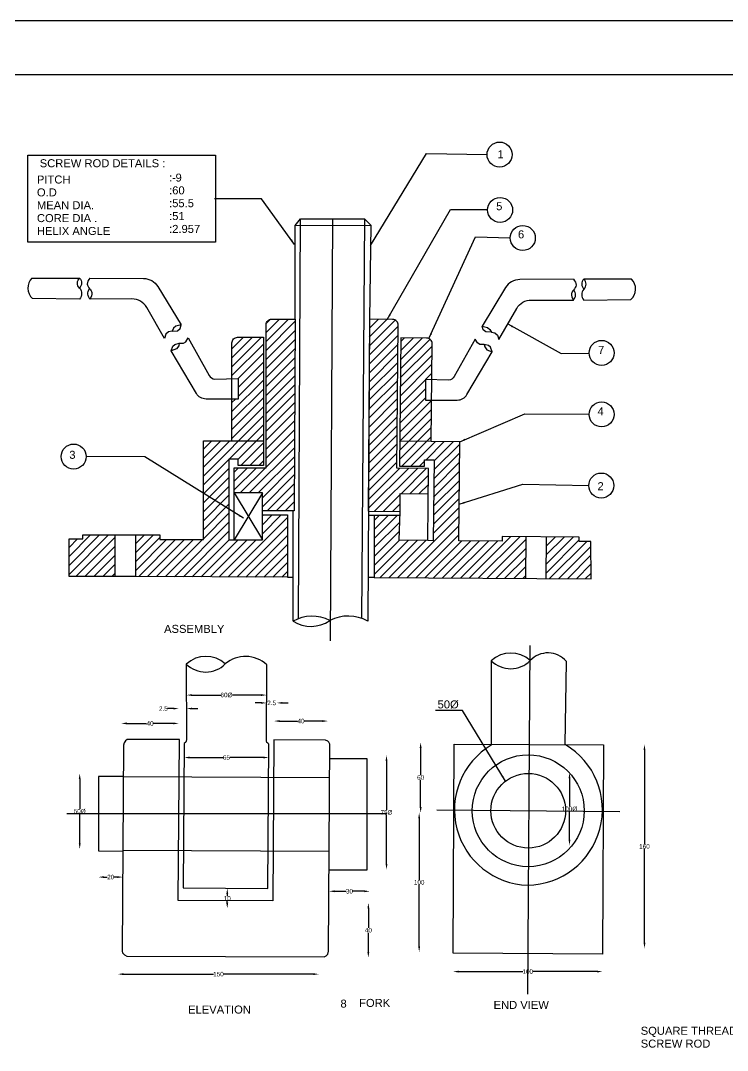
# Model space of a CAD drawing. Header units: metres. Extents: x 136 to 3094, y 92 to 1562.
# Drawn here: x 1672 to 2299, y 649 to 1562 of the extents above; entities that cross this region are included whole.
import ezdxf

# ---------------------------------------------------------------- set-up
doc = ezdxf.new("R2010")
doc.units = ezdxf.units.M
doc.header["$MEASUREMENT"] = 0
for name, color, linetype in [('DIMENSION', 7, 'Continuous'), ('DRAWING', 7, 'Continuous'), ('TEXT', 255, 'Continuous')]:
    doc.layers.add(name, color=color, linetype=linetype)
doc.styles.get("Standard").update_dxf_attribs({"font": 'ARIAL_1.TTF'})
doc.dimstyles.get("Standard").update_dxf_attribs({"dimtxt": 4, "dimasz": 5, "dimexe": 0.18, "dimexo": 0.0625, "dimgap": 0.09, "dimtad": 0, "dimtih": 1, "dimtoh": 1, "dimdec": 0, "dimzin": 0, "dimdsep": 46, "dimtxsty": 'Standard', "dimcen": 0, "dimse1": 1, "dimse2": 1, "dimadec": 0, "dimazin": 0, "dimtfac": 1, "dimtdec": 0, "dimtofl": 0, "dimtmove": 0, "dimatfit": 3, "dimfxl": 0, "dimtolj": 1, "dimtzin": 0, "dimarcsym": 0})
picture_1 = doc.add_image_def('image1.jpg', size_in_pixel=(7164, 3562))

# ---------------------------------------------------------------- blocks, each defined once
blk = doc.blocks.new('*D75')
at = {"layer": 'Defpoints', "color": 0}
for p in [(2158.82, 895.25), (2179.39, 895.25), (2064.8, 830.74)]:
    blk.add_point(p, dxfattribs=at)
at = {"layer": 'DIMENSION', "color": 0, "lineweight": -2}
for p, q in [((2158.82, 890.25), (2158.82, 865.24)), ((2158.82, 835.74), (2158.82, 860.75))]:
    blk.add_line(p, q, dxfattribs=at)
at = {"layer": 'DIMENSION', "color": 0}
for points in [[(2157.98, 890.25), (2159.65, 890.25), (2158.82, 895.25)], [(2157.98, 835.74), (2159.65, 835.74), (2158.82, 830.74)]]:
    blk.add_solid(points, dxfattribs=at)
at = {"layer": 'DIMENSION', "color": 0, "insert": (2158.82, 862.99), "char_height": 4, "attachment_point": 5}
blk.add_mtext('\\A1;100Ø', dxfattribs=at)
blk = doc.blocks.new('*D76')
at = {"layer": 'Defpoints', "color": 0}
for p in [(2205.3, 920.16), (2205.3, 739.42), (2225.26, 739.42)]:
    blk.add_point(p, dxfattribs=at)
at = {"layer": 'DIMENSION', "color": 0, "lineweight": -2}
for p, q in [((2225.26, 915.16), (2225.26, 831.92)), ((2225.26, 744.42), (2225.26, 827.66))]:
    blk.add_line(p, q, dxfattribs=at)
at = {"layer": 'DIMENSION', "color": 0}
for points in [[(2224.43, 915.16), (2226.09, 915.16), (2225.26, 920.16)], [(2224.43, 744.42), (2226.09, 744.42), (2225.26, 739.42)]]:
    blk.add_solid(points, dxfattribs=at)
at = {"layer": 'DIMENSION', "color": 0, "insert": (2225.26, 829.79), "char_height": 4, "attachment_point": 5}
blk.add_mtext('\\A1;160', dxfattribs=at)
blk = doc.blocks.new('*D77')
at = {"layer": 'Defpoints', "color": 0}
for p in [(2026.28, 922.09), (2026.28, 859.7), (2026.92, 859.7)]:
    blk.add_point(p, dxfattribs=at)
at = {"layer": 'DIMENSION', "color": 0, "lineweight": -2}
for p, q in [((2026.92, 917.09), (2026.92, 893.03)), ((2026.92, 864.7), (2026.92, 888.76))]:
    blk.add_line(p, q, dxfattribs=at)
at = {"layer": 'DIMENSION', "color": 0}
for points in [[(2026.09, 917.09), (2027.76, 917.09), (2026.92, 922.09)], [(2026.09, 864.7), (2027.76, 864.7), (2026.92, 859.7)]]:
    blk.add_solid(points, dxfattribs=at)
at = {"layer": 'DIMENSION', "color": 0, "insert": (2026.92, 890.9), "char_height": 4, "attachment_point": 5}
blk.add_mtext('\\A1;60', dxfattribs=at)
blk = doc.blocks.new('*D78')
at = {"layer": 'Defpoints', "color": 0}
for p in [(2026.28, 859.7), (2025.63, 736.2), (2026.28, 736.2)]:
    blk.add_point(p, dxfattribs=at)
at = {"layer": 'DIMENSION', "color": 0, "lineweight": -2}
for p, q in [((2025.63, 854.7), (2025.63, 800.08)), ((2025.63, 741.2), (2025.63, 795.82))]:
    blk.add_line(p, q, dxfattribs=at)
at = {"layer": 'DIMENSION', "color": 0}
for points in [[(2024.8, 854.7), (2026.47, 854.7), (2025.63, 859.7)], [(2024.8, 741.2), (2026.47, 741.2), (2025.63, 736.2)]]:
    blk.add_solid(points, dxfattribs=at)
at = {"layer": 'DIMENSION', "color": 0, "insert": (2025.63, 797.95), "char_height": 4, "attachment_point": 5}
blk.add_mtext('\\A1;100', dxfattribs=at)
blk = doc.blocks.new('*D79')
at = {"layer": 'Defpoints', "color": 0}
for p in [(1819.4, 964.37), (1890.49, 963.99), (1890.49, 963.99)]:
    blk.add_point(p, dxfattribs=at)
at = {"layer": 'DIMENSION', "color": 0, "lineweight": -2}
for p, q in [((1824.4, 963.99), (1849.78, 963.99)), ((1885.49, 963.99), (1860.1, 963.99))]:
    blk.add_line(p, q, dxfattribs=at)
at = {"layer": 'DIMENSION', "color": 0}
for points in [[(1824.4, 964.83), (1824.4, 963.16), (1819.4, 963.99)], [(1885.49, 964.83), (1885.49, 963.16), (1890.49, 963.99)]]:
    blk.add_solid(points, dxfattribs=at)
at = {"layer": 'DIMENSION', "color": 0, "insert": (1854.94, 963.99), "char_height": 4, "attachment_point": 5}
blk.add_mtext('\\A1;60Ø', dxfattribs=at)
blk = doc.blocks.new('*D80')
at = {"layer": 'Defpoints', "color": 0}
for p in [(1761.65, 938.86), (1812.74, 938.86), (1812.74, 938.86)]:
    blk.add_point(p, dxfattribs=at)
at = {"layer": 'DIMENSION', "color": 0, "lineweight": -2}
for p, q in [((1766.65, 938.86), (1784.17, 938.86)), ((1807.74, 938.86), (1790.23, 938.86))]:
    blk.add_line(p, q, dxfattribs=at)
at = {"layer": 'DIMENSION', "color": 0}
for points in [[(1766.65, 939.7), (1766.65, 938.03), (1761.65, 938.86)], [(1807.74, 939.7), (1807.74, 938.03), (1812.74, 938.86)]]:
    blk.add_solid(points, dxfattribs=at)
at = {"layer": 'DIMENSION', "color": 0, "insert": (1787.2, 938.86), "char_height": 4, "attachment_point": 5}
blk.add_mtext('\\A1;40', dxfattribs=at)
blk = doc.blocks.new('*D81')
at = {"layer": 'Defpoints', "color": 0}
for p in [(1944.87, 940.97), (1896.95, 939.21), (1944.87, 939.21)]:
    blk.add_point(p, dxfattribs=at)
at = {"layer": 'DIMENSION', "color": 0, "lineweight": -2}
for p, q in [((1901.95, 940.97), (1917.88, 940.97)), ((1939.87, 940.97), (1923.94, 940.97))]:
    blk.add_line(p, q, dxfattribs=at)
at = {"layer": 'DIMENSION', "color": 0}
for points in [[(1901.95, 941.81), (1901.95, 940.14), (1896.95, 940.97)], [(1939.87, 941.81), (1939.87, 940.14), (1944.87, 940.97)]]:
    blk.add_solid(points, dxfattribs=at)
at = {"layer": 'DIMENSION', "color": 0, "insert": (1920.91, 940.97), "char_height": 4, "attachment_point": 5}
blk.add_mtext('\\A1;40', dxfattribs=at)
blk = doc.blocks.new('*D82')
at = {"layer": 'Defpoints', "color": 0}
for p in [(1890.36, 957.03), (1890.36, 940.61), (1899.45, 940.56)]:
    blk.add_point(p, dxfattribs=at)
at = {"layer": 'DIMENSION', "color": 0, "lineweight": -2}
for p, q in [((1885.36, 957.03), (1880.36, 957.03)), ((1904.45, 957.03), (1909.45, 957.03))]:
    blk.add_line(p, q, dxfattribs=at)
at = {"layer": 'DIMENSION', "color": 0}
for points in [[(1885.36, 957.86), (1885.36, 956.2), (1890.36, 957.03)], [(1904.45, 957.86), (1904.45, 956.2), (1899.45, 957.03)]]:
    blk.add_solid(points, dxfattribs=at)
at = {"layer": 'DIMENSION', "color": 0, "insert": (1894.91, 957.03), "char_height": 4, "attachment_point": 5}
blk.add_mtext('\\A1;2.5', dxfattribs=at)
blk = doc.blocks.new('*D83')
at = {"layer": 'Defpoints', "color": 0}
for p in [(1812.74, 952.02), (1812.74, 938.86), (1819.49, 938.85)]:
    blk.add_point(p, dxfattribs=at)
at = {"layer": 'DIMENSION', "color": 0, "lineweight": -2}
for p, q in [((1807.74, 952.02), (1802.74, 952.02)), ((1824.49, 952.02), (1829.49, 952.02))]:
    blk.add_line(p, q, dxfattribs=at)
at = {"layer": 'DIMENSION', "color": 0}
for points in [[(1807.74, 952.86), (1807.74, 951.19), (1812.74, 952.02)], [(1824.49, 952.86), (1824.49, 951.19), (1819.49, 952.02)]]:
    blk.add_solid(points, dxfattribs=at)
at = {"layer": 'DIMENSION', "color": 0, "insert": (1798.96, 952.02), "char_height": 4, "attachment_point": 5}
blk.add_mtext('\\A1;2.5', dxfattribs=at)
blk = doc.blocks.new('*D84')
at = {"layer": 'Defpoints', "color": 0}
for p in [(1817.27, 908.62), (1817.27, 908.62), (1892.41, 908.09)]:
    blk.add_point(p, dxfattribs=at)
at = {"layer": 'DIMENSION', "color": 0, "lineweight": -2}
for p, q in [((1822.27, 908.62), (1851.86, 908.62)), ((1887.41, 908.62), (1857.82, 908.62))]:
    blk.add_line(p, q, dxfattribs=at)
at = {"layer": 'DIMENSION', "color": 0}
for points in [[(1822.27, 909.45), (1822.27, 907.78), (1817.27, 908.62)], [(1887.41, 909.45), (1887.41, 907.78), (1892.41, 908.62)]]:
    blk.add_solid(points, dxfattribs=at)
at = {"layer": 'DIMENSION', "color": 0, "insert": (1854.84, 908.62), "char_height": 4, "attachment_point": 5}
blk.add_mtext('\\A1;65', dxfattribs=at)
blk = doc.blocks.new('*D85')
at = {"layer": 'Defpoints', "color": 0}
for p in [(1728.99, 894.47), (1724.84, 827.48), (1728.99, 827.48)]:
    blk.add_point(p, dxfattribs=at)
at = {"layer": 'DIMENSION', "color": 0, "lineweight": -2}
for p, q in [((1724.84, 889.47), (1724.84, 863.22)), ((1724.84, 832.48), (1724.84, 858.73))]:
    blk.add_line(p, q, dxfattribs=at)
at = {"layer": 'DIMENSION', "color": 0}
for points in [[(1724.01, 889.47), (1725.67, 889.47), (1724.84, 894.47)], [(1724.01, 832.48), (1725.67, 832.48), (1724.84, 827.48)]]:
    blk.add_solid(points, dxfattribs=at)
at = {"layer": 'DIMENSION', "color": 0, "insert": (1724.84, 860.97), "char_height": 4, "attachment_point": 5}
blk.add_mtext('\\A1;50Ø', dxfattribs=at)
blk = doc.blocks.new('*D86')
at = {"layer": 'Defpoints', "color": 0}
for p in [(1741.51, 825.81), (1763.08, 825.69), (1763.08, 802.61)]:
    blk.add_point(p, dxfattribs=at)
at = {"layer": 'DIMENSION', "color": 0, "lineweight": -2}
for p, q in [((1746.51, 802.61), (1749.31, 802.61)), ((1758.08, 802.61), (1755.28, 802.61))]:
    blk.add_line(p, q, dxfattribs=at)
at = {"layer": 'DIMENSION', "color": 0}
for points in [[(1746.51, 803.45), (1746.51, 801.78), (1741.51, 802.61)], [(1758.08, 803.45), (1758.08, 801.78), (1763.08, 802.61)]]:
    blk.add_solid(points, dxfattribs=at)
at = {"layer": 'DIMENSION', "color": 0, "insert": (1752.29, 802.61), "char_height": 4, "attachment_point": 5}
blk.add_mtext('\\A1;20', dxfattribs=at)
blk = doc.blocks.new('*D87')
at = {"layer": 'Defpoints', "color": 0}
for p in [(1870.27, 792.59), (1855.59, 774.82), (1870.27, 774.82)]:
    blk.add_point(p, dxfattribs=at)
at = {"layer": 'DIMENSION', "color": 0, "lineweight": -2}
for p, q in [((1855.59, 787.59), (1855.59, 785.83)), ((1855.59, 779.82), (1855.59, 781.57))]:
    blk.add_line(p, q, dxfattribs=at)
at = {"layer": 'DIMENSION', "color": 0}
for points in [[(1854.75, 787.59), (1856.42, 787.59), (1855.59, 792.59)], [(1854.75, 779.82), (1856.42, 779.82), (1855.59, 774.82)]]:
    blk.add_solid(points, dxfattribs=at)
at = {"layer": 'DIMENSION', "color": 0, "insert": (1855.59, 783.7), "char_height": 4, "attachment_point": 5}
blk.add_mtext('\\A1;10', dxfattribs=at)
blk = doc.blocks.new('*D88')
at = {"layer": 'Defpoints', "color": 0}
for p in [(1945.7, 792.18), (1981.89, 792.18), (1981.89, 790.01)]:
    blk.add_point(p, dxfattribs=at)
at = {"layer": 'DIMENSION', "color": 0, "lineweight": -2}
for p, q in [((1950.7, 790.01), (1960.85, 790.01)), ((1976.89, 790.01), (1966.74, 790.01))]:
    blk.add_line(p, q, dxfattribs=at)
at = {"layer": 'DIMENSION', "color": 0}
for points in [[(1950.7, 790.84), (1950.7, 789.17), (1945.7, 790.01)], [(1976.89, 790.84), (1976.89, 789.17), (1981.89, 790.01)]]:
    blk.add_solid(points, dxfattribs=at)
at = {"layer": 'DIMENSION', "color": 0, "insert": (1963.8, 790.01), "char_height": 4, "attachment_point": 5}
blk.add_mtext('\\A1;30', dxfattribs=at)
blk = doc.blocks.new('*D89')
at = {"layer": 'Defpoints', "color": 0}
for p in [(1992.78, 910.58), (1992.78, 809.34), (1996.69, 809.34)]:
    blk.add_point(p, dxfattribs=at)
at = {"layer": 'DIMENSION', "color": 0, "lineweight": -2}
for p, q in [((1996.69, 905.58), (1996.69, 862.2)), ((1996.69, 814.34), (1996.69, 857.71))]:
    blk.add_line(p, q, dxfattribs=at)
at = {"layer": 'DIMENSION', "color": 0}
for points in [[(1995.86, 905.58), (1997.52, 905.58), (1996.69, 910.58)], [(1995.86, 814.34), (1997.52, 814.34), (1996.69, 809.34)]]:
    blk.add_solid(points, dxfattribs=at)
at = {"layer": 'DIMENSION', "color": 0, "insert": (1996.69, 859.96), "char_height": 4, "attachment_point": 5}
blk.add_mtext('\\A1;75Ø', dxfattribs=at)
blk = doc.blocks.new('*D90')
at = {"layer": 'Defpoints', "color": 0}
for p in [(1994.51, 779.76), (1980.6, 731.13), (1994.51, 731.13)]:
    blk.add_point(p, dxfattribs=at)
at = {"layer": 'DIMENSION', "color": 0, "lineweight": -2}
for p, q in [((1980.6, 774.76), (1980.6, 757.58)), ((1980.6, 736.13), (1980.6, 753.32))]:
    blk.add_line(p, q, dxfattribs=at)
at = {"layer": 'DIMENSION', "color": 0}
for points in [[(1979.77, 774.76), (1981.43, 774.76), (1980.6, 779.76)], [(1979.77, 736.13), (1981.43, 736.13), (1980.6, 731.13)]]:
    blk.add_solid(points, dxfattribs=at)
at = {"layer": 'DIMENSION', "color": 0, "insert": (1980.6, 755.45), "char_height": 4, "attachment_point": 5}
blk.add_mtext('\\A1;40', dxfattribs=at)
blk = doc.blocks.new('*D91')
at = {"layer": 'Defpoints', "color": 0}
for p in [(1758.76, 715.85), (1936.79, 716.55), (1936.79, 715.85)]:
    blk.add_point(p, dxfattribs=at)
at = {"layer": 'DIMENSION', "color": 0, "lineweight": -2}
for p, q in [((1763.76, 716.55), (1843.46, 716.55)), ((1931.79, 716.55), (1852.09, 716.55))]:
    blk.add_line(p, q, dxfattribs=at)
at = {"layer": 'DIMENSION', "color": 0}
for points in [[(1763.76, 717.38), (1763.76, 715.71), (1758.76, 716.55)], [(1931.79, 717.38), (1931.79, 715.71), (1936.79, 716.55)]]:
    blk.add_solid(points, dxfattribs=at)
at = {"layer": 'DIMENSION', "color": 0, "insert": (1847.77, 716.55), "char_height": 4, "attachment_point": 5}
blk.add_mtext('\\A1;150', dxfattribs=at)
blk = doc.blocks.new('*D92')
at = {"layer": 'Defpoints', "color": 0}
for p in [(2055.58, 722.94), (2188.13, 722.94), (2188.13, 718.8)]:
    blk.add_point(p, dxfattribs=at)
at = {"layer": 'DIMENSION', "color": 0, "lineweight": -2}
for p, q in [((2060.58, 718.8), (2117.54, 718.8)), ((2183.13, 718.8), (2126.17, 718.8))]:
    blk.add_line(p, q, dxfattribs=at)
at = {"layer": 'DIMENSION', "color": 0}
for points in [[(2060.58, 719.64), (2060.58, 717.97), (2055.58, 718.8)], [(2183.13, 719.64), (2183.13, 717.97), (2188.13, 718.8)]]:
    blk.add_solid(points, dxfattribs=at)
at = {"layer": 'DIMENSION', "color": 0, "insert": (2121.86, 718.8), "char_height": 4, "attachment_point": 5}
blk.add_mtext('\\A1;100', dxfattribs=at)

msp = doc.modelspace()

# ---------------------------------------------------------------- hatches: boundary and pattern name
at = {"layer": 'DRAWING'}
h = msp.add_hatch(dxfattribs=at)
h.set_pattern_fill('ANSI31', color=256, scale=45, style=0)
h.paths.add_polyline_path([(1915.61, 1297.39), (1894.98, 1297.39, 0.414214), (1889.98, 1292.39), (1889.98, 1165.49), (1861.81, 1165.49), (1861.81, 1143.22), (1886.71, 1143.22), (1886.71, 1127.26), (1914.81, 1127.26)])
h.paths.add_polyline_path([(1887.69, 1281.25), (1864.76, 1281.25, 0.414214), (1859.76, 1276.25), (1859.76, 1244.55), (1865.12, 1244.66), (1865.12, 1226.52), (1859.76, 1226.52), (1859.76, 1189.56), (1887.69, 1189.56)])
h.paths.add_polyline_path([(1887.69, 1189.56), (1859.76, 1189.56), (1834.42, 1189.56), (1834.42, 1101.86), (1795.86, 1101.86), (1795.86, 1105.97), (1774.6, 1105.97), (1774.6, 1069.11), (1908.86, 1068.53), (1908.86, 1123.72), (1886.68, 1123.72), (1886.68, 1101.63), (1861.81, 1101.63), (1857.07, 1101.63), (1857.07, 1173.29), (1865.39, 1173.29), (1865.39, 1167.55), (1887.69, 1167.55)])
h.paths.add_polyline_path([(1756.3, 1105.97), (1727.66, 1105.97), (1727.66, 1102.41), (1715.38, 1102.41), (1715.38, 1069.23), (1756.3, 1069.11)])
h.paths.add_polyline_path([(2120, 1104.37), (2099.29, 1104.58), (2099.25, 1100.47), (2060.69, 1100.87), (2061.6, 1188.56), (2036.26, 1188.82), (2008.33, 1189.11), (2008.1, 1167.11), (2030.4, 1166.88), (2030.45, 1172.62), (2038.78, 1172.53), (2038.04, 1100.87), (2033.3, 1100.92), (2007.95, 1101.29), (2008.56, 1123.13), (1985.79, 1123.26), (1985.73, 1068.26), (2119.76, 1067.4)])
h.paths.add_polyline_path([(2177.73, 1100.21), (2167.46, 1100.32), (2167.49, 1103.88), (2138.44, 1104.18), (2138.06, 1067.28), (2177.96, 1067.03)])
h.paths.add_polyline_path([(2033.96, 1164.77), (2005.79, 1165.06), (2007.09, 1291.96, 0.414214), (2002.14, 1297.01), (1981.52, 1297.22), (1980.56, 1127.1), (2008.66, 1126.81), (2008.83, 1142.77), (2033.73, 1142.51)])
h.paths.add_polyline_path([(2036.64, 1225.58), (2031.12, 1225.58), (2031.12, 1243.72), (2036.82, 1243.6), (2037.15, 1275.51, 0.414214), (2032.2, 1280.56), (2009.27, 1280.8), (2008.33, 1189.11), (2036.26, 1188.82)])

# ---------------------------------------------------------------- linework, layer by layer
msp.add_lwpolyline([(269.97, 1514.36), (2974.27, 1514.36), (2974.27, 157.65), (269.97, 157.65)], close=True, dxfattribs=at)
for points in [[(1915.61, 1297.39), (1915.61, 1380.36), (1920.56, 1386.24), (1977.24, 1386.24), (1982.66, 1380.62), (1981.52, 1297.22), (1980.02, 1029.52, 0.258442), (1946.45, 1030.01, 0.259604), (1913.85, 1029.52), (1913.85, 1127.26)], [(1682.43, 1333.78), (1724.8, 1333.76, -0.425776), (1724.54, 1324.91, -0.42608), (1724.8, 1333.76, -1)], [(1733.81, 1333.7), (1781.4, 1333.41, -0.260349), (1794.13, 1326.2), (1814.8, 1292.17), (1810.12, 1291.02), (1807.88, 1289.23), (1806.66, 1286.6), (1803.53, 1286.09), (1801.28, 1283.98), (1800.07, 1280.27), (1784.2, 1307.74, 0.269495), (1771.12, 1315.24), (1733.88, 1315.02)], [(1724.79, 1324.9, -0.349471), (1724.8, 1315.2), (1683.05, 1315.61)], [(2162.43, 1332.76), (2114.84, 1332.47, 0.260349), (2102.12, 1325.26), (2081.44, 1291.23), (2086.12, 1290.07), (2088.36, 1288.28), (2089.58, 1285.66), (2092.72, 1285.15), (2094.96, 1283.03), (2096.17, 1279.32), (2112.04, 1306.8, -0.269495), (2125.12, 1314.3), (2162.36, 1314.07)], [(2213.81, 1332.84), (2171.44, 1332.82, 0.425776), (2171.71, 1323.97, 0.42608), (2171.44, 1332.82, 1)], [(2171.45, 1323.96, 0.349471), (2171.44, 1314.26), (2213.19, 1314.67)], [(1715.38, 1069.23), (1715.38, 1102.41), (1727.66, 1102.41), (1727.66, 1105.97), (1795.86, 1105.97), (1795.86, 1101.86), (1834.42, 1101.86), (1834.42, 1189.56), (1859.76, 1189.56), (1859.76, 1276.25, -0.414214), (1864.76, 1281.25), (1887.69, 1281.25), (1887.69, 1167.55), (1865.39, 1167.55), (1865.39, 1173.29), (1857.07, 1173.29), (1857.07, 1101.63), (1861.81, 1101.63), (1861.81, 1165.49), (1889.98, 1165.49), (1889.98, 1292.39, -0.414214), (1894.98, 1297.39), (1915.61, 1297.39), (1914.81, 1127.26), (1886.71, 1127.26), (1886.71, 1143.22), (1861.81, 1143.22)], [(2177.96, 1067.03), (2177.73, 1100.21), (2167.46, 1100.32), (2167.49, 1103.88), (2099.29, 1104.58), (2099.25, 1100.47), (2060.69, 1100.87), (2061.6, 1188.56), (2036.26, 1188.82), (2037.15, 1275.51, 0.414214), (2032.2, 1280.56), (2009.27, 1280.8), (2008.1, 1167.11), (2030.4, 1166.88), (2030.45, 1172.62), (2038.78, 1172.53), (2038.04, 1100.87), (2033.3, 1100.92), (2033.96, 1164.77), (2005.79, 1165.06), (2007.09, 1291.96, 0.414214), (2002.14, 1297.01), (1981.52, 1297.22), (1980.56, 1127.1), (2008.66, 1126.81), (2008.83, 1142.77), (2033.73, 1142.51)], [(1820.89, 1280.66), (1839.52, 1247.41, 0.248474), (1844.5, 1244.24), (1865.12, 1244.66)], [(2075.36, 1279.72), (2056.72, 1246.46, -0.248474), (2051.74, 1243.3), (2031.12, 1243.72)], [(1865.12, 1244.66), (1865.12, 1226.52), (1836.86, 1226.52, -0.265775), (1828.24, 1231.45), (1805.99, 1269.28)], [(2031.12, 1243.72), (2031.12, 1225.58), (2059.38, 1225.58, 0.265775), (2068, 1230.51), (2090.25, 1268.34)], [(2089.51, 994.5), (2089.51, 919.6, 0.750662), (2121.76, 795.48, -45.48367)]]:
    msp.add_lwpolyline(points, format="xyb", dxfattribs=at)
for points in [[(1915.61, 1380.36), (1982.66, 1380.62)], [(1918.82, 1031.87), (1920.56, 1386.24)], [(1948.9, 1386.24), (1946.64, 1011.98)], [(1977.24, 1386.24), (1974.64, 1032.02)], [(1806.66, 1286.6), (1811.59, 1286.97), (1813.93, 1288.92), (1814.8, 1292.17)], [(2089.58, 1285.66), (2084.65, 1286.03), (2082.31, 1287.98), (2081.44, 1291.23)], [(1812.92, 1275.94), (1816.81, 1275.94), (1818.97, 1277.33), (1820.89, 1280.66)], [(2083.33, 1275), (2079.43, 1275), (2077.28, 1276.38), (2075.36, 1279.72)], [(1805.99, 1269.28), (1807.42, 1273.37), (1809.06, 1274.97), (1812.92, 1275.94), (1812.57, 1273.75), (1810.69, 1271.04), (1805.99, 1269.28)], [(2090.25, 1268.34), (2088.82, 1272.42), (2087.19, 1274.02), (2083.33, 1275), (2083.67, 1272.81), (2085.55, 1270.1), (2090.25, 1268.34)], [(1859.76, 1189.56), (1887.69, 1189.56)], [(2036.26, 1188.82), (2008.33, 1189.11)], [(1886.71, 1143.22), (1861.81, 1101.63)], [(1861.81, 1143.22), (1886.68, 1101.63)], [(1886.68, 1123.72), (1908.86, 1123.72), (1908.86, 1068.53), (1774.6, 1069.11), (1774.6, 1105.97)], [(1861.81, 1101.63), (1886.68, 1101.63), (1886.68, 1123.72), (1886.71, 1127.26)], [(1985.79, 1123.26), (1985.73, 1068.26), (1980.23, 1068.29)], [(2008.56, 1123.13), (1980.54, 1123.29)], [(2033.3, 1100.92), (2007.95, 1101.29), (2008.66, 1126.81)], [(1774.6, 1069.11), (1756.3, 1069.11), (1756.3, 1105.97)], [(2120, 1104.37), (2119.76, 1067.4)], [(2138.06, 1067.28), (2138.44, 1104.18)], [(1756.3, 1069.11), (1715.38, 1069.23)], [(1908.86, 1068.53), (1913.85, 1068.53)], [(1985.73, 1068.26), (2177.96, 1067.03)], [(2123.69, 1007.83), (2121.53, 698.93)], [(1819.31, 991.54), (1819.53, 924.57), (1819.29, 923.2), (1818.84, 922.25), (1817.36, 921), (1816.47, 792.94), (1891.43, 792.45), (1892.51, 920.43), (1891.49, 921.3), (1890.73, 921.89), (1890.27, 923.4), (1890.63, 990.74)], [(2155.07, 920.07), (2156.04, 993.9)], [(1813.3, 924.62), (1766.94, 924.62), (1765.37, 923.32), (1764.17, 921.77), (1763.59, 919.52), (1762.59, 736.96), (1762.89, 735.34), (1764.45, 733.78), (1766.56, 732.37), (1941.56, 731.93), (1943.33, 732.72), (1944.78, 734.36), (1945.43, 736.83), (1946.33, 920.46), (1945.51, 922.2), (1944.55, 923.19), (1942.61, 924.08), (1896.88, 924.28), (1895.96, 781.47), (1812.14, 781.71), (1813.3, 924.62)], [(2056.73, 920.6), (2189.07, 919.77), (2188.01, 734.33), (2055.61, 735.27), (2056.73, 920.6)], [(1946.27, 907.68), (1979.24, 907.68), (1979.24, 808.71), (1945.78, 808.88)], [(1763.44, 891.89), (1741.51, 891.89), (1741.51, 825.81), (1763.08, 825.69)], [(1763.44, 891.89), (1946.18, 891)], [(1713.51, 859.12), (1996.95, 859.12)], [(2041.23, 862.12), (2203.28, 860.75)], [(1945.86, 825.16), (1763.08, 826.17)]]:
    msp.add_lwpolyline(points, dxfattribs=at)
for centre, radius in [((2096.87, 1443.26), 11.09), ((2097.36, 1394.16), 11.09), ((2117.45, 1369.31), 11.09), ((2187.27, 1267.42), 11.09), ((2187.27, 1212.9), 11.09), ((1719.49, 1175.48), 11.09), ((2186.98, 1149.81), 11.09), ((2122.26, 861.43), 49.59), ((2122.26, 861.43), 33.08)]:
    msp.add_circle(centre, radius, dxfattribs=at)
for centre, radius, start, end in [((1691.57, 1325), 12.68, 136.15304, 227.80061), ((2204.67, 1324.06), 12.68, 312.19939, 43.84696), ((1929.78, 1054.93), 29.99, 237.92885, 303.77971), ((1836.59, 972.78), 25.5, 47.61551, 132.64827), ((1871.72, 970.63), 27.61, 46.76317, 130.52332), ((2106.79, 975.74), 25.5, 47.61551, 132.64827), ((2139.7, 979.82), 21.57, 40.75098, 136.8114), ((1836.5, 1008.65), 24.26, 224.87147, 315.39231), ((2106.7, 1011.62), 24.26, 224.87147, 315.39231), ((2121.06, 862.41), 66.93, 270.598, 59.4667)]:
    msp.add_arc(centre, radius, start, end, dxfattribs=at)
for points in [[(1733.81, 1333.7), (1731.53, 1328.48), (1733.88, 1323.99), (1735.65, 1320.98), (1733.88, 1315.02)], [(1733.88, 1315.02), (1732.04, 1319.58), (1733.56, 1324.42)], [(2162.43, 1332.76), (2164.71, 1327.54), (2162.36, 1323.05), (2160.59, 1320.03), (2162.36, 1314.07)], [(2162.36, 1314.07), (2164.2, 1318.64), (2162.68, 1323.47)]]:
    msp.add_spline(points, degree=3, dxfattribs=at)
at = {"layer": 'TEXT'}
msp.add_lwpolyline([(1679.02, 1442.74), (1845.14, 1442.74), (1845.14, 1365.45), (1679.02, 1365.45)], close=True, dxfattribs=at)

# ---------------------------------------------------------------- texts
for s, height, p in [('1', 7.1, (2094.97, 1439.91)), ('SCREW ROD DETAILS :', 7.0992, (1689.4, 1432.04)), ('PITCH ', 7.099, (1686.94, 1417.6)), (':-', 7.099, (1804.04, 1419.41)), ('  9', 7.099, (1804.26, 1419.28)), ('O.D', 7.099, (1686.94, 1406.2)), (':60', 7.099, (1804.04, 1408.01)), ('MEAN DIA.', 7.099, (1686.94, 1394.79)), (':55.5', 7.099, (1804.04, 1396.61)), ('5', 7.1, (2093.84, 1393.94)), ('CORE DIA .', 7.099, (1686.94, 1383.39)), (':51', 7.099, (1804.04, 1385.2)), ('HELIX ANGLE ', 7.0992, (1686.94, 1371.99)), (':2.957', 7.099, (1804.04, 1373.8)), ('6', 7.1, (2113.16, 1368.97)), ('7', 7.1, (2184.19, 1266.57)), ('4', 7.1, (2183.62, 1212.08)), ('3', 7.1, (1715.64, 1173.5)), ('2', 7.1, (2183.62, 1145.68)), ('ASSEMBLY ', 7.099, (1799.61, 1019.15)), ('50Ø', 7.099, (2041.93, 952.18)), ('8', 7.1, (1955.9, 686.88)), ('FORK ', 7.099, (1972.41, 687.47)), ('ELEVATION ', 7.099, (1820.87, 681.58)), ('END VIEW', 7.099, (2091.52, 685.7)), ('SQUARE THREAD TO SUIT ', 7.0992, (2221.92, 662.79)), ('SCREW ROD ', 7.099, (2221.92, 651.39))]:
    msp.add_text(s, height=height, dxfattribs=at).set_placement(p)

# ---------------------------------------------------------------- dimensions: what is measured, and where the dimension line sits
at = {"layer": 'DIMENSION'}
for base, p1, p2, text, picture, middle in [((1890.49, 963.99), (1819.4, 964.37), (1890.49, 963.99), '60Ø', '*D79', (1854.94, 963.99)), ((1890.36, 957.03), (1899.45, 940.56), (1890.36, 940.61), '2.5', '*D82', (1894.91, 957.03)), ((1812.74, 952.02), (1819.49, 938.85), (1812.74, 938.86), '2.5', '*D83', (1798.96, 952.02)), ((1812.74, 938.86), (1761.65, 938.86), (1812.74, 938.86), '40', '*D80', (1787.2, 938.86)), ((1944.87, 940.97), (1896.95, 939.21), (1944.87, 939.21), '40', '*D81', (1920.91, 940.97)), ((1817.27, 908.62), (1892.41, 908.09), (1817.27, 908.62), '65', '*D84', (1854.84, 908.62)), ((1763.08, 802.61), (1741.51, 825.81), (1763.08, 825.69), '20', '*D86', (1752.29, 802.61)), ((1981.89, 790.01), (1945.7, 792.18), (1981.89, 792.18), '30', '*D88', (1963.8, 790.01)), ((2188.13, 718.8), (2055.58, 722.94), (2188.13, 722.94), '100', '*D92', (2121.86, 718.8)), ((1936.79, 716.55), (1758.76, 715.85), (1936.79, 715.85), '150', '*D91', (1847.77, 716.55))]:
    dim = msp.add_linear_dim(base=base, p1=p1, p2=p2, text=text, dimstyle='Standard', dxfattribs=at)
    dim.commit()
    dim.dimension.update_dxf_attribs({"geometry": picture, "text_midpoint": middle})
for base, p1, p2, text, picture, middle in [((2026.92, 859.7), (2026.28, 922.09), (2026.28, 859.7), '60', '*D77', (2026.92, 890.9)), ((2225.26, 739.42), (2205.3, 920.16), (2205.3, 739.42), '160', '*D76', (2225.26, 829.79)), ((1996.69, 809.34), (1992.78, 910.58), (1992.78, 809.34), '75Ø', '*D89', (1996.69, 859.96)), ((2158.82, 895.25), (2064.8, 830.74), (2179.39, 895.25), '100Ø', '*D75', (2158.82, 862.99)), ((1724.84, 827.48), (1728.99, 894.47), (1728.99, 827.48), '50Ø', '*D85', (1724.84, 860.97)), ((2025.63, 736.2), (2026.28, 859.7), (2026.28, 736.2), '100', '*D78', (2025.63, 797.95)), ((1855.59, 774.82), (1870.27, 792.59), (1870.27, 774.82), '10', '*D87', (1855.59, 783.7)), ((1980.6, 731.13), (1994.51, 779.76), (1994.51, 731.13), '40', '*D90', (1980.6, 755.45))]:
    dim = msp.add_linear_dim(base=base, p1=p1, p2=p2, angle=90, text=text, dimstyle='Standard', dxfattribs=at)
    dim.commit()
    dim.dimension.update_dxf_attribs({"geometry": picture, "text_midpoint": middle})

# ---------------------------------------------------------------- pictures from other files: only their frames are drawn
at = {"color": 2}
image = msp.add_image(picture_1, insert=(136.26, 91.64), size_in_units=(2957.36, 1470.42), dxfattribs=dict(at, fade=36))
image.dxf.flags = 7

# ---------------------------------------------------------------- leaders
at = {"layer": 'DIMENSION'}
msp.add_leader([(2102.04, 887.62), (2064.05, 950.46), (2040.12, 950.46)], dimstyle='Standard', override={"dimgap": 0.09, "dimtad": 0}, dxfattribs=at)
at = {"layer": 'DRAWING'}
for points in [[(1982.42, 1362.73), (2032.23, 1444.08), (2085.78, 1443.26)], [(1997.32, 1297.06), (2053.49, 1394.51), (2086.29, 1394.67)], [(2034.22, 1280.12), (2075.49, 1370.22), (2106.37, 1369.55)], [(2104.11, 1293.06), (2151.5, 1267), (2176.18, 1267.29)], [(2061.6, 1188.56), (2119.31, 1213.23), (2176.18, 1212.95)], [(1870.1, 1120.76), (1782.5, 1175.22), (1730.58, 1175.48)], [(2061.03, 1133.2), (2117.37, 1150.97), (2175.89, 1149.81)]]:
    msp.add_leader(points, dimstyle='Standard', override={"dimgap": 0.09, "dimtad": 0}, dxfattribs=at)
at = {"layer": 'TEXT'}
msp.add_leader([(1915.23, 1363.63), (1885.81, 1403.93), (1844.35, 1404.16)], dimstyle='Standard', override={"dimgap": 0.09, "dimtad": 0}, dxfattribs=at)

doc.saveas('drawing.dxf')
